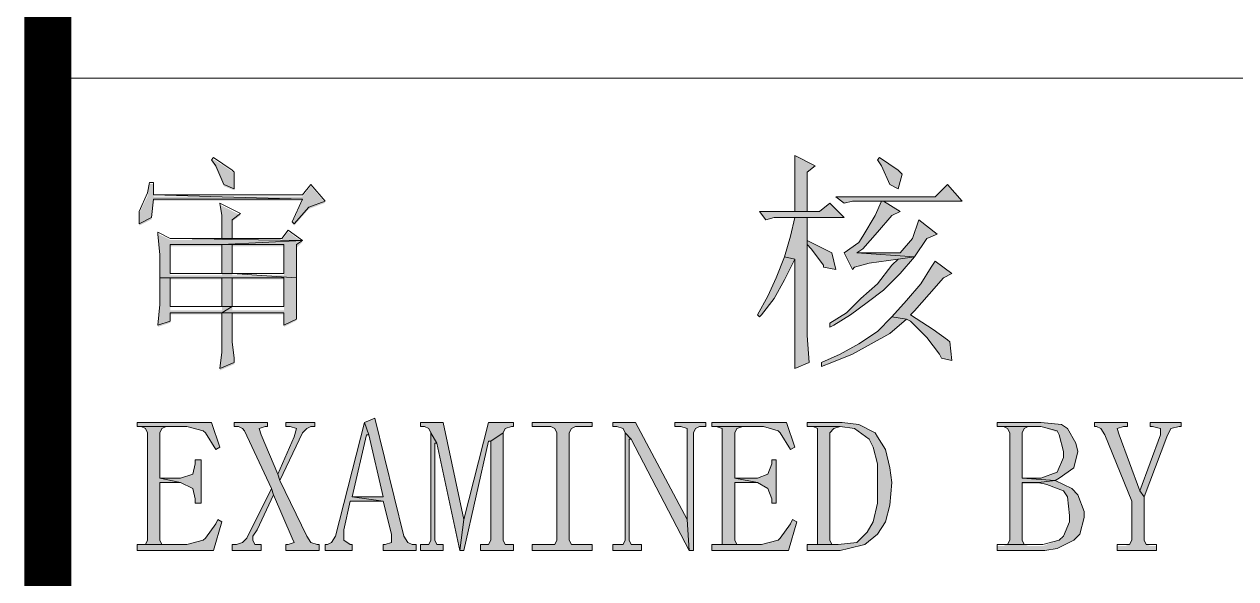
# Model space of a CAD drawing. Header units: millimetres. Extents: x 53009415 to 54059915, y 20499171 to 20796171.
# Drawn here: x 53604740 to 53613713, y 20556466 to 20560571 of the extents above; entities that cross this region are included whole.
import ezdxf

# ---------------------------------------------------------------- set-up
doc = ezdxf.new("R2010")
doc.units = ezdxf.units.MM
doc.header["$LTSCALE"] = 1000
doc.layers.add('PUB_TITLE', color=7, linetype='Continuous', lineweight=20)
doc.layers.add('ROAD', color=2, linetype='Continuous')

# ---------------------------------------------------------------- blocks, each defined once
blk = doc.blocks.new('a1')
at = {"layer": 'PUB_TITLE'}
h = blk.add_hatch(color=256, dxfattribs=at)
h.dxf.hatch_style = 1
h.paths.add_polyline_path([(50499686.2, 18561388.6), (50499683.1, 18561391.7), (50499655.5, 18561410), (50499652.5, 18561407), (50499658.6, 18561397.8), (50499670.9, 18561370.2), (50499686.2, 18561364.1)])
h.paths.add_polyline_path([(50499566.7, 18561348.8), (50499787.2, 18561348.8), (50499566.7, 18561354.9), (50499566.7, 18561373.3), (50499560.6, 18561373.3), (50499557.5, 18561354.9), (50499545.3, 18561330.4), (50499545.3, 18561312), (50499563.7, 18561321.2)])
h.paths.add_polyline_path([(50499799.5, 18561370.2), (50499787.2, 18561354.9), (50499566.7, 18561354.9), (50499787.2, 18561348.8), (50499771.9, 18561315.1), (50499775, 18561312), (50499796.4, 18561336.5), (50499820.9, 18561345.7)])
h.paths.add_polyline_path([(50499695.4, 18561327.3), (50499664.7, 18561342.7), (50499667.8, 18561324.3), (50499667.8, 18561290.6), (50499683.1, 18561290.6), (50499683.1, 18561318.2)])
h.paths.add_polyline_path([(50499787.2, 18561287.5), (50499591.2, 18561290.6), (50499572.9, 18561299.8), (50499572.9, 18561296.7), (50499575.9, 18561266.1), (50499575.9, 18561232.4), (50499667.8, 18561232.4), (50499759.7, 18561232.4), (50499759.7, 18561186.5), (50499683.1, 18561186.5), (50499667.8, 18561180.3), (50499759.7, 18561180.3), (50499759.7, 18561162), (50499778.1, 18561171.1), (50499778.1, 18561177.3), (50499778.1, 18561198.7), (50499778.1, 18561232.4), (50499683.1, 18561238.5), (50499591.2, 18561238.5), (50499591.2, 18561281.4), (50499667.8, 18561281.4)])
h.paths.add_polyline_path([(50499787.2, 18561287.5), (50499667.8, 18561281.4), (50499759.7, 18561281.4), (50499759.7, 18561238.5), (50499683.1, 18561238.5), (50499778.1, 18561232.4), (50499778.1, 18561278.3)], flags=17)
h.paths.add_polyline_path([(50499765.8, 18561302.8), (50499756.6, 18561290.6), (50499683.1, 18561290.6), (50499667.8, 18561290.6), (50499591.2, 18561290.6), (50499787.2, 18561287.5)])
h.paths.add_polyline_path([(50499683.1, 18561281.4), (50499667.8, 18561281.4), (50499667.8, 18561238.5), (50499683.1, 18561238.5)], flags=16)
h.paths.add_polyline_path([(50499683.1, 18561232.4), (50499667.8, 18561232.4), (50499667.8, 18561186.5), (50499683.1, 18561186.5)], flags=16)
h.paths.add_polyline_path([(50499683.1, 18561180.3), (50499667.8, 18561180.3), (50499667.8, 18561155.8), (50499667.8, 18561122.1), (50499664.7, 18561097.6), (50499686.2, 18561106.8), (50499686.2, 18561113), (50499683.1, 18561137.5)])
h.paths.add_polyline_path([(50499591.2, 18561232.4), (50499575.9, 18561232.4), (50499575.9, 18561226.3), (50499575.9, 18561192.6), (50499572.9, 18561162), (50499591.2, 18561168.1), (50499591.2, 18561180.3), (50499667.8, 18561180.3), (50499683.1, 18561186.5), (50499591.2, 18561186.5)], flags=17)
h = blk.add_hatch(color=256, dxfattribs=at)
h.dxf.hatch_style = 1
h.paths.add_polyline_path([(50500534.6, 18561290), (50500534.6, 18561323.7), (50500516.2, 18561323.7), (50500510.1, 18561296.1), (50500500.9, 18561265.5), (50500516.2, 18561262.4), (50500516.2, 18561228.7), (50500516.2, 18561195), (50500516.2, 18561164.4), (50500516.2, 18561130.7), (50500516.2, 18561100.1), (50500537.6, 18561109.3), (50500534.6, 18561149.1), (50500534.6, 18561173.6), (50500534.6, 18561283.8)])
h.paths.add_polyline_path([(50500534.6, 18561391), (50500546.8, 18561400.2), (50500516.2, 18561415.5), (50500516.2, 18561397.2), (50500516.2, 18561366.5), (50500516.2, 18561332.9), (50500534.6, 18561332.9)])
h.paths.add_polyline_path([(50500568.2, 18561345.1), (50500552.9, 18561332.9), (50500534.6, 18561332.9), (50500516.2, 18561332.9), (50500464.1, 18561332.9), (50500473.3, 18561320.6), (50500485.6, 18561323.7), (50500516.2, 18561323.7), (50500534.6, 18561323.7), (50500589.7, 18561323.7)])
h.paths.add_polyline_path([(50500571.3, 18561271.6), (50500565.2, 18561274.7), (50500534.6, 18561290), (50500534.6, 18561283.8), (50500540.7, 18561277.7), (50500559.1, 18561253.2), (50500559.1, 18561250.2), (50500577.4, 18561247.1)])
h.paths.add_polyline_path([(50500516.2, 18561262.4), (50500500.9, 18561265.5), (50500488.6, 18561234.8), (50500476.4, 18561207.3), (50500461.1, 18561179.7), (50500464.1, 18561176.7), (50500467.2, 18561179.7), (50500485.6, 18561204.2), (50500500.9, 18561231.8)])
h.paths.add_polyline_path([(50500669.3, 18561394.1), (50500641.8, 18561412.5), (50500638.7, 18561409.4), (50500644.8, 18561400.2), (50500657.1, 18561372.7), (50500669.3, 18561366.5), (50500675.4, 18561388)])
h.paths.add_polyline_path([(50500742.8, 18561372.7), (50500724.4, 18561354.3), (50500577.4, 18561354.3), (50500589.7, 18561345.1), (50500601.9, 18561348.2), (50500644.8, 18561348.2), (50500647.9, 18561348.2), (50500764.3, 18561348.2)])
h.paths.add_polyline_path([(50500660.1, 18561326.7), (50500672.4, 18561332.9), (50500647.9, 18561348.2), (50500644.8, 18561348.2), (50500635.6, 18561326.7), (50500617.3, 18561296.1), (50500611.1, 18561286.9), (50500589.7, 18561271.6), (50500601.9, 18561247.1), (50500605, 18561250.2), (50500626.4, 18561256.3), (50500669.3, 18561262.4), (50500693.8, 18561265.5), (50500608.1, 18561271.6), (50500617.3, 18561277.7), (50500638.7, 18561302.2)])
h.paths.add_polyline_path([(50500699.9, 18561320.6), (50500690.8, 18561293), (50500672.4, 18561271.6), (50500608.1, 18561271.6), (50500693.8, 18561265.5), (50500712.2, 18561293), (50500727.5, 18561299.2)])
h.paths.add_polyline_path([(50500672.4, 18561241), (50500693.8, 18561265.5), (50500669.3, 18561262.4), (50500660.1, 18561253.2), (50500638.7, 18561225.7), (50500614.2, 18561204.2), (50500592.8, 18561182.8), (50500568.2, 18561167.5), (50500568.2, 18561161.3), (50500574.4, 18561164.4), (50500598.9, 18561179.7), (50500623.4, 18561198.1), (50500647.9, 18561216.5)])
h.paths.add_polyline_path([(50500749, 18561241), (50500724.4, 18561259.3), (50500718.3, 18561250.2), (50500703, 18561225.7), (50500681.6, 18561201.2), (50500660.1, 18561176.7), (50500681.6, 18561173.6), (50500687.7, 18561170.5), (50500712.2, 18561146), (50500730.6, 18561121.5), (50500733.6, 18561115.4), (50500749, 18561112.3), (50500745.9, 18561139.9), (50500742.8, 18561143), (50500721.4, 18561158.3), (50500687.7, 18561179.7), (50500693.8, 18561185.8), (50500715.3, 18561210.3), (50500736.7, 18561234.8)])
h.paths.add_polyline_path([(50500681.6, 18561173.6), (50500660.1, 18561176.7), (50500638.7, 18561155.2), (50500611.1, 18561136.8), (50500583.6, 18561121.5), (50500556, 18561109.3), (50500556, 18561103.1), (50500571.3, 18561109.3), (50500601.9, 18561121.5), (50500629.5, 18561136.8), (50500657.1, 18561152.1)])
h = blk.add_hatch(color=256, dxfattribs=at)
h.dxf.hatch_style = 1
h.paths.add_polyline_path([(50499575.9, 18560931.6), (50499606.5, 18560931.6), (50499575.9, 18560937.8), (50499575.9, 18561005.1), (50499579, 18561011.3), (50499585.1, 18561014.3), (50499548.4, 18561014.3), (50499554.5, 18561011.3), (50499557.5, 18561005.1), (50499557.5, 18560845.9), (50499554.5, 18560839.7), (50499579, 18560839.7), (50499575.9, 18560845.9)])
h.paths.add_polyline_path([(50499652.5, 18561020.4), (50499542.2, 18561020.4), (50499542.2, 18561014.3), (50499548.4, 18561014.3), (50499615.7, 18561014.3), (50499640.2, 18561008.2), (50499643.3, 18561005.1), (50499658.6, 18560980.6), (50499664.7, 18560983.7)])
h.paths.add_polyline_path([(50499637.2, 18560965.3), (50499628, 18560965.3), (50499628, 18560959.2), (50499624.9, 18560943.9), (50499606.5, 18560937.8), (50499575.9, 18560937.8), (50499606.5, 18560931.6), (50499624.9, 18560922.4), (50499628, 18560907.1), (50499628, 18560901), (50499637.2, 18560901)])
h.paths.add_polyline_path([(50499667.8, 18560873.4), (50499661.7, 18560876.5), (50499658.6, 18560870.4), (50499643.3, 18560848.9), (50499640.2, 18560845.9), (50499615.7, 18560839.7), (50499585.1, 18560839.7), (50499548.4, 18560839.7), (50499542.2, 18560839.7), (50499542.2, 18560830.6), (50499655.5, 18560830.6)])
h = blk.add_hatch(color=256, dxfattribs=at)
h.dxf.hatch_style = 1
h.paths.add_polyline_path([(50499726, 18561002.1), (50499722.9, 18561011.3), (50499732.1, 18561014.3), (50499735.2, 18561014.3), (50499735.2, 18561020.4), (50499686.2, 18561020.4), (50499686.2, 18561014.3), (50499692.3, 18561014.3), (50499698.4, 18561011.3), (50499701.5, 18561008.2), (50499741.3, 18560922.4), (50499744.4, 18560913.3), (50499771.9, 18560848.9), (50499775, 18560842.8), (50499765.8, 18560839.7), (50499762.7, 18560839.7), (50499762.7, 18560830.6), (50499811.7, 18560830.6), (50499811.7, 18560839.7), (50499808.7, 18560839.7), (50499799.5, 18560842.8), (50499793.4, 18560852), (50499753.6, 18560934.7), (50499750.5, 18560943.9)])
h.paths.add_polyline_path([(50499805.6, 18561020.4), (50499762.7, 18561020.4), (50499762.7, 18561014.3), (50499768.9, 18561014.3), (50499778.1, 18561011.3), (50499775, 18560999), (50499750.5, 18560943.9), (50499753.6, 18560934.7), (50499787.2, 18561005.1), (50499793.4, 18561011.3), (50499799.5, 18561014.3), (50499805.6, 18561014.3)], flags=17)
h.paths.add_polyline_path([(50499744.4, 18560913.3), (50499741.3, 18560922.4), (50499704.6, 18560848.9), (50499698.4, 18560842.8), (50499689.2, 18560839.7), (50499683.1, 18560839.7), (50499683.1, 18560830.6), (50499726, 18560830.6), (50499726, 18560839.7), (50499722.9, 18560839.7), (50499716.8, 18560839.7), (50499713.7, 18560845.9), (50499713.7, 18560852), (50499719.9, 18560861.2)])
h = blk.add_hatch(color=256, dxfattribs=at)
h.dxf.hatch_style = 1
h.paths.add_polyline_path([(50499894.4, 18561026.6), (50499879.1, 18561020.4), (50499885.3, 18561002.1), (50499906.7, 18560910.2), (50499860.8, 18560910.2), (50499906.7, 18560904.1), (50499918.9, 18560855.1), (50499918.9, 18560842.8), (50499909.8, 18560839.7), (50499906.7, 18560839.7), (50499906.7, 18560830.6), (50499955.7, 18560830.6), (50499955.7, 18560839.7), (50499949.6, 18560839.7), (50499943.4, 18560842.8), (50499937.3, 18560852)])
h.paths.add_polyline_path([(50499860.8, 18560910.2), (50499882.2, 18561002.1), (50499885.3, 18561002.1), (50499879.1, 18561020.4), (50499836.3, 18560852), (50499830.1, 18560842.8), (50499824, 18560839.7), (50499820.9, 18560839.7), (50499820.9, 18560830.6), (50499860.8, 18560830.6), (50499860.8, 18560839.7), (50499857.7, 18560839.7), (50499848.5, 18560845.9), (50499848.5, 18560861.2), (50499857.7, 18560904.1), (50499906.7, 18560904.1)])
h = blk.add_hatch(color=256, dxfattribs=at)
h.dxf.hatch_style = 1
h.paths.add_polyline_path([(50499983.3, 18560989.8), (50499986.3, 18560989.8), (50499977.1, 18561005.1), (50499977.1, 18560845.9), (50499974.1, 18560839.7), (50499967.9, 18560839.7), (50499961.8, 18560839.7), (50499961.8, 18560830.6), (50499995.5, 18560830.6), (50499995.5, 18560839.7), (50499992.5, 18560839.7), (50499986.3, 18560839.7), (50499983.3, 18560845.9)], flags=17)
h.paths.add_polyline_path([(50499995.5, 18561020.4), (50499961.8, 18561020.4), (50499961.8, 18561014.3), (50499967.9, 18561014.3), (50499974.1, 18561011.3), (50499977.1, 18561005.1), (50499986.3, 18560989.8), (50500020, 18560830.6), (50500026.1, 18560876.5)])
h.paths.add_polyline_path([(50500087.4, 18561011.3), (50500096.6, 18561014.3), (50500099.6, 18561014.3), (50500099.6, 18561020.4), (50500062.9, 18561020.4), (50500026.1, 18560876.5), (50500020, 18560830.6), (50500026.1, 18560830.6), (50500062.9, 18560992.9), (50500066, 18560992.9), (50500084.3, 18561005.1)])
h.paths.add_polyline_path([(50500084.3, 18561005.1), (50500066, 18560992.9), (50500066, 18560845.9), (50500062.9, 18560839.7), (50500056.8, 18560839.7), (50500050.6, 18560839.7), (50500050.6, 18560830.6), (50500099.6, 18560830.6), (50500099.6, 18560839.7), (50500096.6, 18560839.7), (50500087.4, 18560839.7), (50500084.3, 18560845.9)], flags=17)
h = blk.add_hatch(color=256, dxfattribs=at)
h.dxf.hatch_style = 1
h.paths.add_polyline_path([(50500182.3, 18561005.1), (50500185.4, 18561011.3), (50500191.5, 18561014.3), (50500216, 18561014.3), (50500216, 18561020.4), (50500127.2, 18561020.4), (50500127.2, 18561014.3), (50500154.8, 18561014.3), (50500160.9, 18561011.3), (50500164, 18561005.1), (50500164, 18560845.9), (50500160.9, 18560839.7), (50500154.8, 18560839.7), (50500127.2, 18560839.7), (50500127.2, 18560830.6), (50500216, 18560830.6), (50500216, 18560839.7), (50500191.5, 18560839.7), (50500185.4, 18560839.7), (50500182.3, 18560845.9)])
h = blk.add_hatch(color=256, dxfattribs=at)
h.dxf.hatch_style = 1
h.paths.add_polyline_path([(50500271.2, 18560995.9), (50500274.2, 18560995.9), (50500265, 18561005.1), (50500265, 18560845.9), (50500262, 18560839.7), (50500255.8, 18560839.7), (50500246.7, 18560839.7), (50500246.7, 18560830.6), (50500289.5, 18560830.6), (50500289.5, 18560839.7), (50500280.3, 18560839.7), (50500274.2, 18560839.7), (50500271.2, 18560845.9)], flags=17)
h.paths.add_polyline_path([(50500280.3, 18561020.4), (50500246.7, 18561020.4), (50500246.7, 18561014.3), (50500252.8, 18561014.3), (50500262, 18561011.3), (50500265, 18561005.1), (50500274.2, 18560995.9), (50500360, 18560830.6), (50500356.9, 18560876.5)])
h.paths.add_polyline_path([(50500366.1, 18561005.1), (50500369.2, 18561011.3), (50500375.3, 18561014.3), (50500384.5, 18561014.3), (50500384.5, 18561020.4), (50500338.5, 18561020.4), (50500338.5, 18561014.3), (50500347.7, 18561014.3), (50500356.9, 18561011.3), (50500356.9, 18561005.1), (50500356.9, 18560876.5), (50500360, 18560830.6), (50500366.1, 18560830.6)])
h = blk.add_hatch(color=256, dxfattribs=at)
h.dxf.hatch_style = 1
h.paths.add_polyline_path([(50500427.4, 18561005.1), (50500430.4, 18561011.3), (50500439.6, 18561014.3), (50500399.8, 18561014.3), (50500409, 18561011.3), (50500409, 18561005.1), (50500409, 18560845.9), (50500409, 18560839.7), (50500430.4, 18560839.7), (50500427.4, 18560845.9), (50500427.4, 18560931.6), (50500461.1, 18560931.6), (50500427.4, 18560937.8)])
h.paths.add_polyline_path([(50500488.6, 18560965.3), (50500482.5, 18560965.3), (50500482.5, 18560959.2), (50500476.4, 18560943.9), (50500461.1, 18560937.8), (50500427.4, 18560937.8), (50500461.1, 18560931.6), (50500476.4, 18560922.4), (50500482.5, 18560907.1), (50500482.5, 18560901), (50500488.6, 18560901)])
h.paths.add_polyline_path([(50500503.9, 18561020.4), (50500393.7, 18561020.4), (50500393.7, 18561014.3), (50500399.8, 18561014.3), (50500470.2, 18561014.3), (50500491.7, 18561008.2), (50500494.7, 18561005.1), (50500510.1, 18560980.6), (50500516.2, 18560983.7)])
h.paths.add_polyline_path([(50500519.2, 18560873.4), (50500513.1, 18560876.5), (50500510.1, 18560870.4), (50500494.7, 18560848.9), (50500491.7, 18560845.9), (50500467.2, 18560839.7), (50500439.6, 18560839.7), (50500402.9, 18560839.7), (50500393.7, 18560839.7), (50500393.7, 18560830.6), (50500507, 18560830.6)])
h = blk.add_hatch(color=256, dxfattribs=at)
h.dxf.hatch_style = 1
h.paths.add_polyline_path([(50500568.2, 18561005.1), (50500574.4, 18561011.3), (50500583.6, 18561014.3), (50500543.7, 18561014.3), (50500549.9, 18561011.3), (50500549.9, 18561005.1), (50500549.9, 18560845.9), (50500549.9, 18560839.7), (50500571.3, 18560839.7), (50500568.2, 18560845.9)], flags=17)
h.paths.add_polyline_path([(50500660.1, 18560931.6), (50500657.1, 18560953.1), (50500650.9, 18560980.6), (50500638.7, 18560999), (50500635.6, 18561005.1), (50500611.1, 18561017.4), (50500586.6, 18561020.4), (50500534.6, 18561020.4), (50500534.6, 18561014.3), (50500543.7, 18561014.3), (50500583.6, 18561014.3), (50500605, 18561011.3), (50500626.4, 18560995.9), (50500632.6, 18560983.7), (50500638.7, 18560959.2), (50500638.7, 18560928.6), (50500638.7, 18560901), (50500632.6, 18560873.4), (50500623.4, 18560858.1), (50500608.1, 18560842.8), (50500580.5, 18560839.7), (50500543.7, 18560839.7), (50500534.6, 18560839.7), (50500534.6, 18560830.6), (50500583.6, 18560830.6), (50500595.8, 18560833.6), (50500620.3, 18560839.7), (50500638.7, 18560855.1), (50500650.9, 18560873.4), (50500657.1, 18560897.9)])
h = blk.add_hatch(color=256, dxfattribs=at)
h.dxf.hatch_style = 1
h.paths.add_polyline_path([(50500853.1, 18560929.2), (50500877.6, 18560929.2), (50500902.1, 18560935.3), (50500853.1, 18560938.4), (50500853.1, 18561005.8), (50500856.1, 18561011.9), (50500862.3, 18561014.9), (50500825.5, 18561014.9), (50500831.6, 18561011.9), (50500834.7, 18561005.8), (50500834.7, 18560846.5), (50500831.6, 18560840.4), (50500825.5, 18560837.3), (50500862.3, 18560837.3), (50500856.1, 18560840.4), (50500853.1, 18560846.5)])
h.paths.add_polyline_path([(50500935.8, 18560978.2), (50500932.7, 18560990.4), (50500920.5, 18561011.9), (50500911.3, 18561018), (50500880.6, 18561021.1), (50500816.3, 18561021.1), (50500816.3, 18561014.9), (50500825.5, 18561014.9), (50500877.6, 18561014.9), (50500880.6, 18561014.9), (50500905.2, 18561005.8), (50500908.2, 18561002.7), (50500914.3, 18560978.2), (50500914.3, 18560969), (50500905.2, 18560947.6), (50500880.6, 18560938.4), (50500853.1, 18560938.4), (50500902.1, 18560935.3), (50500908.2, 18560938.4), (50500929.7, 18560953.7)])
h.paths.add_polyline_path([(50500935.8, 18560913.9), (50500926.6, 18560923.1), (50500902.1, 18560935.3), (50500877.6, 18560929.2), (50500889.8, 18560929.2), (50500914.3, 18560920), (50500920.5, 18560910.8), (50500923.5, 18560883.2), (50500923.5, 18560874.1), (50500914.3, 18560849.6), (50500908.2, 18560846.5), (50500883.7, 18560837.3), (50500862.3, 18560837.3), (50500825.5, 18560837.3), (50500816.3, 18560837.3), (50500816.3, 18560831.2), (50500886.8, 18560831.2), (50500905.2, 18560834.2), (50500929.7, 18560846.5), (50500938.8, 18560855.7), (50500945, 18560880.2), (50500945, 18560886.3)])
h.paths.add_polyline_path([(50500997, 18561002.7), (50500994, 18561011.9), (50501003.2, 18561014.9), (50501009.3, 18561014.9), (50501009.3, 18561021.1), (50500960.3, 18561021.1), (50500960.3, 18561014.9), (50500963.3, 18561014.9), (50500969.5, 18561011.9), (50500975.6, 18561002.7), (50501015.4, 18560904.7), (50501015.4, 18560846.5), (50501012.3, 18560840.4), (50501006.2, 18560837.3), (50500994, 18560837.3), (50500994, 18560831.2), (50501052.2, 18560831.2), (50501052.2, 18560837.3), (50501043, 18560837.3), (50501036.9, 18560840.4), (50501033.8, 18560846.5), (50501033.8, 18560910.8), (50501027.7, 18560920)])
h.paths.add_polyline_path([(50501067.5, 18560999.6), (50501073.6, 18561011.9), (50501085.9, 18561014.9), (50501088.9, 18561014.9), (50501088.9, 18561021.1), (50501043, 18561021.1), (50501043, 18561014.9), (50501046, 18561014.9), (50501058.3, 18561011.9), (50501058.3, 18561002.7), (50501027.7, 18560920), (50501033.8, 18560910.8)])
blk.add_line((50499410, 18561530), (50505410, 18561530), dxfattribs=at)
at = {"layer": 'PUB_TITLE', "const_width": 70}
blk.add_lwpolyline([(50499410, 18607730), (50499410, 18550330)], dxfattribs=at)
at = {"layer": 'PUB_TITLE'}
blk.add_lwpolyline([(50499410, 18550330), (50505410, 18550330), (50505410, 18607730), (50499410, 18607730)], close=True, dxfattribs=at)
at = {"layer": 'PUB_TITLE', "lineweight": 0}
for points in [[(50499655.5, 18561412.5), (50499652.5, 18561409.4), (50499658.6, 18561400.2), (50499670.9, 18561372.7), (50499686.2, 18561366.5), (50499686.2, 18561391), (50499683.1, 18561394.1)], [(50500516.2, 18561415.5), (50500516.2, 18561397.2), (50500516.2, 18561366.5), (50500516.2, 18561332.9), (50500534.6, 18561332.9), (50500534.6, 18561391), (50500546.8, 18561400.2)], [(50500641.8, 18561412.5), (50500638.7, 18561409.4), (50500644.8, 18561400.2), (50500657.1, 18561372.7), (50500669.3, 18561366.5), (50500675.4, 18561388), (50500669.3, 18561394.1)], [(50499566.7, 18561375.7), (50499560.6, 18561375.7), (50499557.5, 18561360.4), (50499545.3, 18561332.9), (50499545.3, 18561314.5), (50499563.7, 18561323.7), (50499566.7, 18561351.2), (50499787.2, 18561351.2), (50499566.7, 18561357.4)], [(50499799.5, 18561372.7), (50499787.2, 18561357.4), (50499566.7, 18561357.4), (50499787.2, 18561351.2), (50499771.9, 18561317.5), (50499775, 18561314.5), (50499796.4, 18561339), (50499820.9, 18561348.2)], [(50500742.8, 18561372.7), (50500724.4, 18561354.3), (50500577.4, 18561354.3), (50500589.7, 18561345.1), (50500601.9, 18561348.2), (50500644.8, 18561348.2), (50500647.9, 18561348.2), (50500764.3, 18561348.2)], [(50499664.7, 18561345.1), (50499667.8, 18561326.7), (50499667.8, 18561293), (50499683.1, 18561293), (50499683.1, 18561320.6), (50499695.4, 18561329.8)], [(50500568.2, 18561345.1), (50500552.9, 18561332.9), (50500534.6, 18561332.9), (50500516.2, 18561332.9), (50500464.1, 18561332.9), (50500473.3, 18561320.6), (50500485.6, 18561323.7), (50500516.2, 18561323.7), (50500534.6, 18561323.7), (50500589.7, 18561323.7)], [(50500647.9, 18561348.2), (50500644.8, 18561348.2), (50500635.6, 18561326.7), (50500617.3, 18561296.1), (50500611.1, 18561286.9), (50500589.7, 18561271.6), (50500601.9, 18561247.1), (50500605, 18561250.2), (50500626.4, 18561256.3), (50500669.3, 18561262.4), (50500693.8, 18561265.5), (50500608.1, 18561271.6), (50500617.3, 18561277.7), (50500638.7, 18561302.2), (50500660.1, 18561326.7), (50500672.4, 18561332.9)], [(50500534.6, 18561323.7), (50500516.2, 18561323.7), (50500510.1, 18561296.1), (50500500.9, 18561265.5), (50500516.2, 18561262.4), (50500516.2, 18561262.4), (50500516.2, 18561228.7), (50500516.2, 18561195), (50500516.2, 18561164.4), (50500516.2, 18561130.7), (50500516.2, 18561100.1), (50500537.6, 18561109.3), (50500534.6, 18561149.1), (50500534.6, 18561173.6), (50500534.6, 18561283.8), (50500534.6, 18561290)], [(50500699.9, 18561320.6), (50500690.8, 18561293), (50500672.4, 18561271.6), (50500608.1, 18561271.6), (50500693.8, 18561265.5), (50500712.2, 18561293), (50500727.5, 18561299.2)], [(50499765.8, 18561305.3), (50499756.6, 18561293), (50499683.1, 18561293), (50499667.8, 18561293), (50499591.2, 18561293), (50499787.2, 18561290)], [(50499572.9, 18561302.2), (50499572.9, 18561299.2), (50499575.9, 18561268.5), (50499575.9, 18561234.8), (50499667.8, 18561234.8), (50499759.7, 18561234.8), (50499759.7, 18561192), (50499683.1, 18561192), (50499667.8, 18561182.8), (50499759.7, 18561182.8), (50499759.7, 18561164.4), (50499778.1, 18561173.6), (50499778.1, 18561179.7), (50499778.1, 18561201.2), (50499778.1, 18561234.8), (50499683.1, 18561241), (50499591.2, 18561241), (50499591.2, 18561283.8), (50499667.8, 18561283.8), (50499787.2, 18561290), (50499591.2, 18561293)], [(50499787.2, 18561290), (50499667.8, 18561283.8), (50499759.7, 18561283.8), (50499759.7, 18561241), (50499683.1, 18561241), (50499778.1, 18561234.8), (50499778.1, 18561283.8)], [(50500534.6, 18561290), (50500534.6, 18561283.8), (50500540.7, 18561277.7), (50500559.1, 18561253.2), (50500559.1, 18561250.2), (50500577.4, 18561247.1), (50500571.3, 18561271.6), (50500565.2, 18561274.7)], [(50499667.8, 18561283.8), (50499667.8, 18561241), (50499591.2, 18561241), (50499683.1, 18561241), (50499683.1, 18561283.8), (50499759.7, 18561283.8)], [(50500500.9, 18561265.5), (50500488.6, 18561234.8), (50500476.4, 18561207.3), (50500461.1, 18561179.7), (50500464.1, 18561176.7), (50500467.2, 18561179.7), (50500485.6, 18561204.2), (50500500.9, 18561231.8), (50500516.2, 18561262.4)], [(50500693.8, 18561265.5), (50500669.3, 18561262.4), (50500660.1, 18561253.2), (50500638.7, 18561225.7), (50500614.2, 18561204.2), (50500592.8, 18561182.8), (50500568.2, 18561167.5), (50500568.2, 18561161.3), (50500574.4, 18561164.4), (50500598.9, 18561179.7), (50500623.4, 18561198.1), (50500647.9, 18561216.5), (50500672.4, 18561241)], [(50500724.4, 18561259.3), (50500718.3, 18561250.2), (50500703, 18561225.7), (50500681.6, 18561201.2), (50500660.1, 18561176.7), (50500681.6, 18561173.6), (50500687.7, 18561170.5), (50500712.2, 18561146), (50500730.6, 18561121.5), (50500733.6, 18561115.4), (50500749, 18561112.3), (50500745.9, 18561139.9), (50500742.8, 18561143), (50500721.4, 18561158.3), (50500687.7, 18561179.7), (50500693.8, 18561185.8), (50500715.3, 18561210.3), (50500736.7, 18561234.8), (50500749, 18561241)], [(50499575.9, 18561234.8), (50499575.9, 18561228.7), (50499575.9, 18561195), (50499572.9, 18561164.4), (50499591.2, 18561170.5), (50499591.2, 18561182.8), (50499667.8, 18561182.8), (50499683.1, 18561192), (50499591.2, 18561192), (50499591.2, 18561234.8), (50499667.8, 18561234.8)], [(50499667.8, 18561234.8), (50499667.8, 18561192), (50499591.2, 18561192), (50499683.1, 18561192), (50499683.1, 18561234.8), (50499759.7, 18561234.8)], [(50499667.8, 18561182.8), (50499667.8, 18561158.3), (50499667.8, 18561124.6), (50499664.7, 18561100.1), (50499686.2, 18561109.3), (50499686.2, 18561115.4), (50499683.1, 18561139.9), (50499683.1, 18561182.8), (50499759.7, 18561182.8)], [(50500660.1, 18561176.7), (50500638.7, 18561155.2), (50500611.1, 18561136.8), (50500583.6, 18561121.5), (50500556, 18561109.3), (50500556, 18561103.1), (50500571.3, 18561109.3), (50500601.9, 18561121.5), (50500629.5, 18561136.8), (50500657.1, 18561152.1), (50500681.6, 18561173.6)], [(50499652.5, 18561020.4), (50499542.2, 18561020.4), (50499542.2, 18561014.3), (50499548.4, 18561014.3), (50499615.7, 18561014.3), (50499640.2, 18561008.2), (50499643.3, 18561005.1), (50499658.6, 18560980.6), (50499664.7, 18560983.7)], [(50499735.2, 18561020.4), (50499686.2, 18561020.4), (50499686.2, 18561014.3), (50499692.3, 18561014.3), (50499698.4, 18561011.3), (50499701.5, 18561008.2), (50499741.3, 18560922.4), (50499744.4, 18560913.3), (50499771.9, 18560848.9), (50499775, 18560842.8), (50499765.8, 18560839.7), (50499762.7, 18560839.7), (50499762.7, 18560830.6), (50499811.7, 18560830.6), (50499811.7, 18560839.7), (50499808.7, 18560839.7), (50499799.5, 18560842.8), (50499793.4, 18560852), (50499753.6, 18560934.7), (50499750.5, 18560943.9), (50499726, 18561002.1), (50499722.9, 18561011.3), (50499732.1, 18561014.3), (50499735.2, 18561014.3)], [(50499805.6, 18561020.4), (50499762.7, 18561020.4), (50499762.7, 18561014.3), (50499768.9, 18561014.3), (50499778.1, 18561011.3), (50499775, 18560999), (50499750.5, 18560943.9), (50499753.6, 18560934.7), (50499787.2, 18561005.1), (50499793.4, 18561011.3), (50499799.5, 18561014.3), (50499805.6, 18561014.3)], [(50499879.1, 18561020.4), (50499836.3, 18560852), (50499830.1, 18560842.8), (50499824, 18560839.7), (50499820.9, 18560839.7), (50499820.9, 18560830.6), (50499860.8, 18560830.6), (50499860.8, 18560839.7), (50499857.7, 18560839.7), (50499848.5, 18560845.9), (50499848.5, 18560861.2), (50499857.7, 18560904.1), (50499906.7, 18560904.1), (50499860.8, 18560910.2), (50499882.2, 18561002.1), (50499885.3, 18561002.1)], [(50499894.4, 18561026.6), (50499879.1, 18561020.4), (50499885.3, 18561002.1), (50499906.7, 18560910.2), (50499860.8, 18560910.2), (50499906.7, 18560904.1), (50499918.9, 18560855.1), (50499918.9, 18560842.8), (50499909.8, 18560839.7), (50499906.7, 18560839.7), (50499906.7, 18560830.6), (50499955.7, 18560830.6), (50499955.7, 18560839.7), (50499949.6, 18560839.7), (50499943.4, 18560842.8), (50499937.3, 18560852)], [(50499995.5, 18561020.4), (50499961.8, 18561020.4), (50499961.8, 18561014.3), (50499967.9, 18561014.3), (50499974.1, 18561011.3), (50499977.1, 18561005.1), (50499986.3, 18560989.8), (50500020, 18560830.6), (50500026.1, 18560876.5)], [(50500099.6, 18561020.4), (50500062.9, 18561020.4), (50500026.1, 18560876.5), (50500026.1, 18560876.5), (50500020, 18560830.6), (50500026.1, 18560830.6), (50500062.9, 18560992.9), (50500066, 18560992.9), (50500084.3, 18561005.1), (50500087.4, 18561011.3), (50500096.6, 18561014.3), (50500099.6, 18561014.3)], [(50500216, 18561020.4), (50500127.2, 18561020.4), (50500127.2, 18561014.3), (50500154.8, 18561014.3), (50500160.9, 18561011.3), (50500164, 18561005.1), (50500164, 18560845.9), (50500160.9, 18560839.7), (50500154.8, 18560839.7), (50500127.2, 18560839.7), (50500127.2, 18560830.6), (50500216, 18560830.6), (50500216, 18560839.7), (50500191.5, 18560839.7), (50500185.4, 18560839.7), (50500182.3, 18560845.9), (50500182.3, 18561005.1), (50500185.4, 18561011.3), (50500191.5, 18561014.3), (50500216, 18561014.3)], [(50500280.3, 18561020.4), (50500246.7, 18561020.4), (50500246.7, 18561014.3), (50500252.8, 18561014.3), (50500262, 18561011.3), (50500265, 18561005.1), (50500274.2, 18560995.9), (50500360, 18560830.6), (50500356.9, 18560876.5)], [(50500384.5, 18561020.4), (50500338.5, 18561020.4), (50500338.5, 18561014.3), (50500347.7, 18561014.3), (50500356.9, 18561011.3), (50500356.9, 18561005.1), (50500356.9, 18560876.5), (50500356.9, 18560876.5), (50500360, 18560830.6), (50500366.1, 18560830.6), (50500366.1, 18561005.1), (50500369.2, 18561011.3), (50500375.3, 18561014.3), (50500384.5, 18561014.3)], [(50500503.9, 18561020.4), (50500393.7, 18561020.4), (50500393.7, 18561014.3), (50500399.8, 18561014.3), (50500470.2, 18561014.3), (50500491.7, 18561008.2), (50500494.7, 18561005.1), (50500510.1, 18560980.6), (50500516.2, 18560983.7)], [(50500586.6, 18561020.4), (50500534.6, 18561020.4), (50500534.6, 18561014.3), (50500543.7, 18561014.3), (50500583.6, 18561014.3), (50500605, 18561011.3), (50500626.4, 18560995.9), (50500632.6, 18560983.7), (50500638.7, 18560959.2), (50500638.7, 18560928.6), (50500638.7, 18560901), (50500632.6, 18560873.4), (50500623.4, 18560858.1), (50500608.1, 18560842.8), (50500580.5, 18560839.7), (50500543.7, 18560839.7), (50500534.6, 18560839.7), (50500534.6, 18560830.6), (50500583.6, 18560830.6), (50500595.8, 18560833.6), (50500620.3, 18560839.7), (50500638.7, 18560855.1), (50500650.9, 18560873.4), (50500657.1, 18560897.9), (50500660.1, 18560931.6), (50500657.1, 18560953.1), (50500650.9, 18560980.6), (50500638.7, 18560999), (50500635.6, 18561005.1), (50500611.1, 18561017.4)], [(50500880.6, 18561020.4), (50500816.3, 18561020.4), (50500816.3, 18561014.3), (50500825.5, 18561014.3), (50500877.6, 18561014.3), (50500880.6, 18561014.3), (50500905.2, 18561008.2), (50500908.2, 18561002.1), (50500914.3, 18560977.6), (50500914.3, 18560968.4), (50500905.2, 18560946.9), (50500880.6, 18560937.8), (50500853.1, 18560937.8), (50500902.1, 18560934.7), (50500908.2, 18560937.8), (50500929.7, 18560953.1), (50500935.8, 18560977.6), (50500932.7, 18560989.8), (50500920.5, 18561011.3), (50500911.3, 18561017.4)], [(50501009.3, 18561020.4), (50500960.3, 18561020.4), (50500960.3, 18561014.3), (50500963.3, 18561014.3), (50500969.5, 18561011.3), (50500975.6, 18561002.1), (50501015.4, 18560904.1), (50501015.4, 18560845.9), (50501012.3, 18560839.7), (50501006.2, 18560839.7), (50500994, 18560839.7), (50500994, 18560830.6), (50501052.2, 18560830.6), (50501052.2, 18560839.7), (50501043, 18560839.7), (50501036.9, 18560839.7), (50501033.8, 18560845.9), (50501033.8, 18560910.2), (50501027.7, 18560919.4), (50500997, 18561002.1), (50500994, 18561011.3), (50501003.2, 18561014.3), (50501009.3, 18561014.3)], [(50501088.9, 18561020.4), (50501043, 18561020.4), (50501043, 18561014.3), (50501046, 18561014.3), (50501058.3, 18561011.3), (50501058.3, 18561002.1), (50501027.7, 18560919.4), (50501027.7, 18560919.4), (50501033.8, 18560910.2), (50501067.5, 18560999), (50501073.6, 18561011.3), (50501085.9, 18561014.3), (50501088.9, 18561014.3)], [(50499548.4, 18561014.3), (50499554.5, 18561011.3), (50499557.5, 18561005.1), (50499557.5, 18560845.9), (50499554.5, 18560839.7), (50499548.4, 18560839.7), (50499585.1, 18560839.7), (50499579, 18560839.7), (50499575.9, 18560845.9), (50499575.9, 18560931.6), (50499606.5, 18560931.6), (50499575.9, 18560937.8), (50499575.9, 18561005.1), (50499579, 18561011.3), (50499585.1, 18561014.3), (50499615.7, 18561014.3)], [(50499977.1, 18561005.1), (50499977.1, 18560845.9), (50499974.1, 18560839.7), (50499967.9, 18560839.7), (50499961.8, 18560839.7), (50499961.8, 18560830.6), (50499995.5, 18560830.6), (50499995.5, 18560839.7), (50499992.5, 18560839.7), (50499986.3, 18560839.7), (50499983.3, 18560845.9), (50499983.3, 18560989.8), (50499986.3, 18560989.8)], [(50500084.3, 18561005.1), (50500066, 18560992.9), (50500066, 18560845.9), (50500062.9, 18560839.7), (50500056.8, 18560839.7), (50500050.6, 18560839.7), (50500050.6, 18560830.6), (50500099.6, 18560830.6), (50500099.6, 18560839.7), (50500096.6, 18560839.7), (50500087.4, 18560839.7), (50500084.3, 18560845.9)], [(50500265, 18561005.1), (50500265, 18560845.9), (50500262, 18560839.7), (50500255.8, 18560839.7), (50500246.7, 18560839.7), (50500246.7, 18560830.6), (50500289.5, 18560830.6), (50500289.5, 18560839.7), (50500280.3, 18560839.7), (50500274.2, 18560839.7), (50500271.2, 18560845.9), (50500271.2, 18560995.9), (50500274.2, 18560995.9)], [(50500399.8, 18561014.3), (50500409, 18561011.3), (50500409, 18561005.1), (50500409, 18560845.9), (50500409, 18560839.7), (50500402.9, 18560839.7), (50500439.6, 18560839.7), (50500430.4, 18560839.7), (50500427.4, 18560845.9), (50500427.4, 18560931.6), (50500461.1, 18560931.6), (50500427.4, 18560937.8), (50500427.4, 18561005.1), (50500430.4, 18561011.3), (50500439.6, 18561014.3), (50500470.2, 18561014.3)], [(50500543.7, 18561014.3), (50500549.9, 18561011.3), (50500549.9, 18561005.1), (50500549.9, 18560845.9), (50500549.9, 18560839.7), (50500543.7, 18560839.7), (50500580.5, 18560839.7), (50500571.3, 18560839.7), (50500568.2, 18560845.9), (50500568.2, 18561005.1), (50500574.4, 18561011.3), (50500583.6, 18561014.3)], [(50500825.5, 18561014.3), (50500831.6, 18561011.3), (50500834.7, 18561005.1), (50500834.7, 18560845.9), (50500831.6, 18560839.7), (50500825.5, 18560839.7), (50500862.3, 18560839.7), (50500856.1, 18560839.7), (50500853.1, 18560845.9), (50500853.1, 18560931.6), (50500877.6, 18560931.6), (50500902.1, 18560934.7), (50500853.1, 18560937.8), (50500853.1, 18561005.1), (50500856.1, 18561011.3), (50500862.3, 18561014.3), (50500877.6, 18561014.3)], [(50499637.2, 18560965.3), (50499628, 18560965.3), (50499628, 18560959.2), (50499624.9, 18560943.9), (50499606.5, 18560937.8), (50499575.9, 18560937.8), (50499606.5, 18560931.6), (50499624.9, 18560922.4), (50499628, 18560907.1), (50499628, 18560901), (50499637.2, 18560901)], [(50500488.6, 18560965.3), (50500482.5, 18560965.3), (50500482.5, 18560959.2), (50500476.4, 18560943.9), (50500461.1, 18560937.8), (50500427.4, 18560937.8), (50500461.1, 18560931.6), (50500476.4, 18560922.4), (50500482.5, 18560907.1), (50500482.5, 18560901), (50500488.6, 18560901)], [(50500902.1, 18560934.7), (50500877.6, 18560931.6), (50500889.8, 18560928.6), (50500914.3, 18560919.4), (50500920.5, 18560910.2), (50500923.5, 18560882.6), (50500923.5, 18560873.4), (50500914.3, 18560852), (50500908.2, 18560845.9), (50500883.7, 18560839.7), (50500862.3, 18560839.7), (50500825.5, 18560839.7), (50500816.3, 18560839.7), (50500816.3, 18560830.6), (50500886.8, 18560830.6), (50500905.2, 18560833.6), (50500929.7, 18560845.9), (50500938.8, 18560855.1), (50500945, 18560879.6), (50500945, 18560888.8), (50500935.8, 18560913.3), (50500926.6, 18560922.4)], [(50499741.3, 18560922.4), (50499704.6, 18560848.9), (50499698.4, 18560842.8), (50499689.2, 18560839.7), (50499683.1, 18560839.7), (50499683.1, 18560830.6), (50499726, 18560830.6), (50499726, 18560839.7), (50499722.9, 18560839.7), (50499716.8, 18560839.7), (50499713.7, 18560845.9), (50499713.7, 18560852), (50499719.9, 18560861.2), (50499744.4, 18560913.3)], [(50499661.7, 18560876.5), (50499658.6, 18560870.4), (50499643.3, 18560848.9), (50499640.2, 18560845.9), (50499615.7, 18560839.7), (50499585.1, 18560839.7), (50499548.4, 18560839.7), (50499542.2, 18560839.7), (50499542.2, 18560830.6), (50499655.5, 18560830.6), (50499667.8, 18560873.4)], [(50500513.1, 18560876.5), (50500510.1, 18560870.4), (50500494.7, 18560848.9), (50500491.7, 18560845.9), (50500467.2, 18560839.7), (50500439.6, 18560839.7), (50500402.9, 18560839.7), (50500393.7, 18560839.7), (50500393.7, 18560830.6), (50500507, 18560830.6), (50500519.2, 18560873.4)]]:
    blk.add_lwpolyline(points, close=True, dxfattribs=at)

msp = doc.modelspace()

# ---------------------------------------------------------------- block references
at = {"layer": 'ROAD', "xscale": 5, "yscale": 5, "zscale": 5}
msp.add_blockref('a1', (-198892134.618, -72247479.218), dxfattribs=at)

doc.saveas('drawing.dxf')
